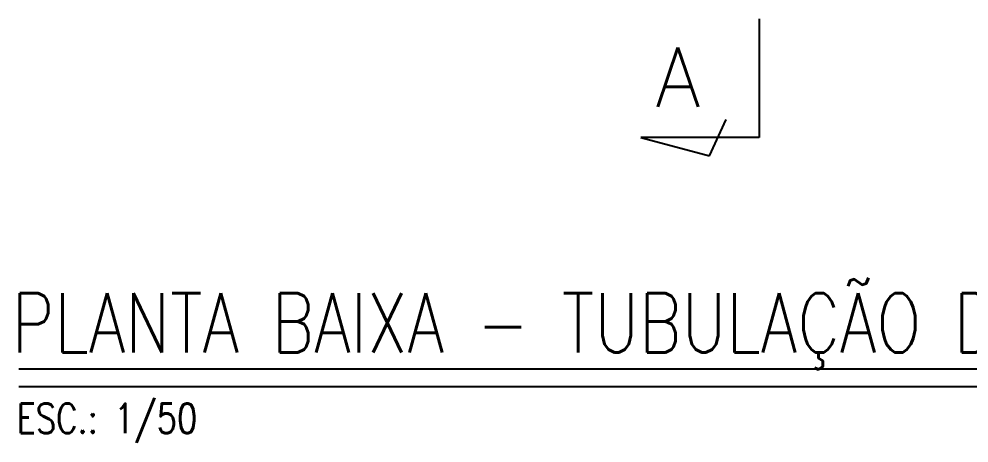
# Model space of a CAD drawing. Header units: millimetres. Extents: x -312439 to 477422, y -331570 to 212570.
# Drawn here: x 358304 to 362315, y 168036 to 169827 of the extents above; entities that cross this region are included whole.
import ezdxf
from ezdxf.enums import TextEntityAlignment as Align

# ---------------------------------------------------------------- set-up
doc = ezdxf.new("R2010")
doc.units = ezdxf.units.MM
for name, color, linetype in [('1', 7, 'Continuous'), ('2', 2, 'Continuous'), ('4', 4, 'Continuous')]:
    doc.layers.add(name, color=color, linetype=linetype)
doc.styles.add('ROMANS', font='romans.shx', dxfattribs={"height": 187.5})

msp = doc.modelspace()

# ---------------------------------------------------------------- linework, layer by layer
at = {"layer": '1', "color": 1}
msp.add_line((358303.616, 168274.582), (365533.871, 168274.582), dxfattribs=at)
at = {"layer": '2', "color": 2, "linetype": 'Continuous'}
for p, q in [((361429.339, 169826.512), (361429.339, 169326.512)), ((361219.117, 169248.866), (361290.297, 169401.512)), ((360929.339, 169326.512), (361219.117, 169248.866)), ((361429.339, 169326.512), (360929.339, 169326.512))]:
    msp.add_line(p, q, dxfattribs=at)
at = {"layer": '2', "color": 2}
msp.add_line((358303.616, 168349.582), (365533.871, 168349.582), dxfattribs=at)

# ---------------------------------------------------------------- texts
at = {"layer": '2', "color": 2, "linetype": 'Continuous', "style": 'ROMANS', "text_generation_flag": 2}
msp.add_text('A', height=250, dxfattribs=at).set_placement((361182.75, 169581.114), align=Align.MIDDLE_LEFT)
at = {"layer": '2', "color": 2, "style": 'ROMANS', "width": 0.8}
msp.add_text('PLANTA BAIXA - TUBULAÇÃO DE AGUA GELADA', height=250, dxfattribs=at).set_placement((358273.102, 168543.283), align=Align.MIDDLE_LEFT)
at = {"layer": '4', "color": 4, "style": 'ROMANS', "width": 0.8}
msp.add_text('ESC.: 1/50', height=125, dxfattribs=at).set_placement((358293.616, 168140.225), align=Align.MIDDLE_LEFT)

doc.saveas('drawing.dxf')
